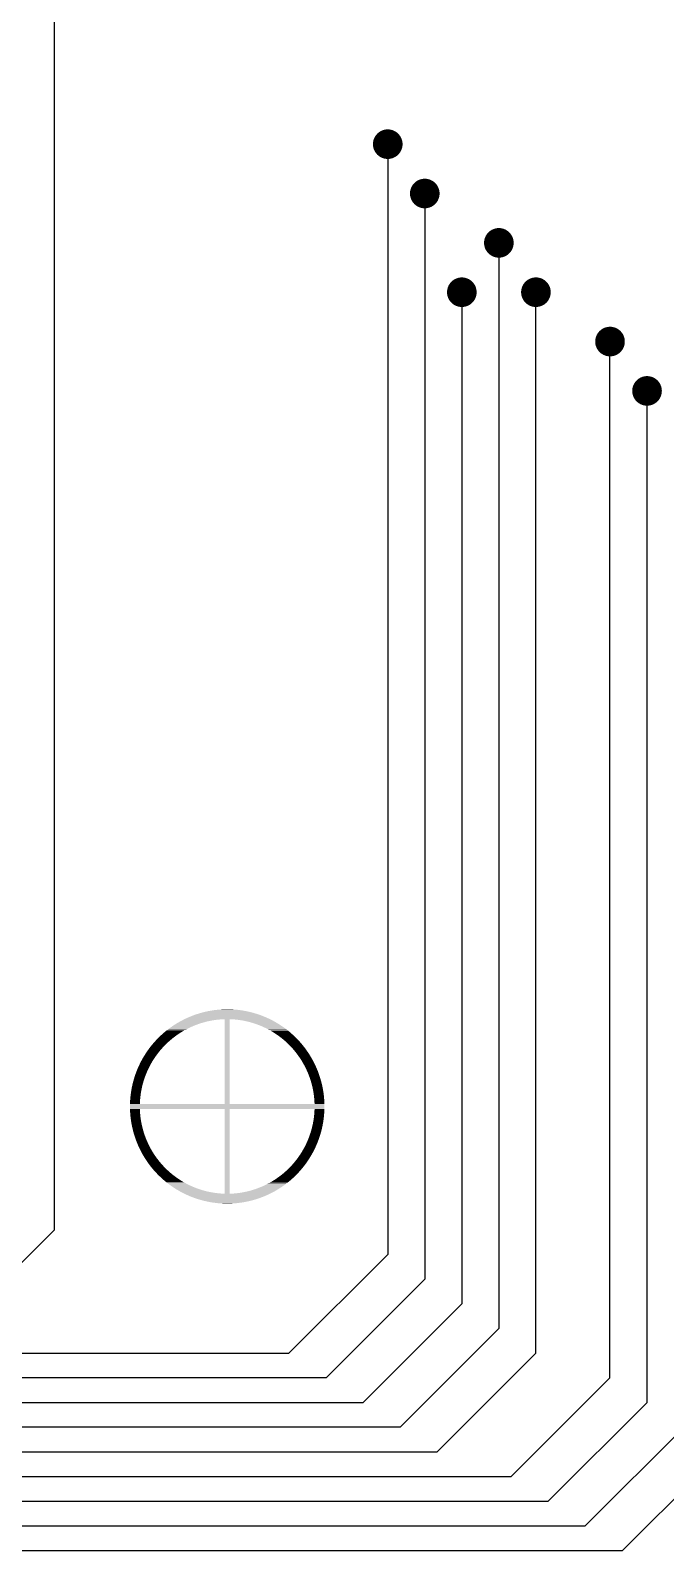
# Model space of a CAD drawing. Extents: x 295 to 953, y 10 to 290.
# Drawn here: x 629.65 to 645.98, y 103.99 to 143.11 of the extents above; entities that cross this region are included whole.
import ezdxf

# ---------------------------------------------------------------- set-up
doc = ezdxf.new("R2010")
doc.units = 0
doc.header["$LTSCALE"] = 5
doc.header["$MEASUREMENT"] = 0
doc.layers.get('0').update_dxf_attribs({"linetype": 'CONTINUOUS', "lineweight": 25})
doc.layers.add('DV-ABPB-A4_IN3', color=5, linetype='CONTINUOUS')

msp = doc.modelspace()

# ---------------------------------------------------------------- linework, layer by layer
at = {"color": 7, "const_width": 0.381}
for points in [[(638.647, 140.183, 1), (639.028, 140.183, 1)], [(639.599, 138.913, 1), (639.98, 138.913, 1)], [(641.504, 137.643, 1), (641.885, 137.643, 1)], [(640.552, 136.373, 1), (640.933, 136.373, 1)], [(642.457, 136.373, 1), (642.838, 136.373, 1)], [(644.362, 135.103, 1), (644.743, 135.103, 1)], [(645.314, 133.833, 1), (645.695, 133.833, 1)]]:
    msp.add_lwpolyline(points, format="xyb", close=True, dxfattribs=at)
at = {"color": 7}
for points in [[(633.811, 117.752), (633.864, 117.772), (635.608, 117.752), (635.555, 117.772)], [(633.864, 117.772), (633.878, 117.777), (635.555, 117.772), (635.541, 117.777)], [(633.878, 117.777), (633.932, 117.795), (635.541, 117.777), (635.488, 117.795)], [(633.932, 117.795), (633.945, 117.799), (635.488, 117.795), (635.473, 117.799)], [(633.945, 117.799), (634, 117.816), (635.473, 117.799), (635.42, 117.816)], [(634, 117.816), (634.014, 117.82), (635.42, 117.816), (635.405, 117.82)], [(634.014, 117.82), (634.069, 117.835), (635.405, 117.82), (635.351, 117.835)], [(634.069, 117.835), (634.082, 117.839), (635.351, 117.835), (635.336, 117.839)], [(634.082, 117.839), (634.138, 117.853), (635.336, 117.839), (635.282, 117.853)], [(634.138, 117.853), (634.152, 117.856), (635.282, 117.853), (635.267, 117.856)], [(634.152, 117.856), (634.208, 117.868), (635.267, 117.856), (635.213, 117.868)], [(634.208, 117.868), (634.221, 117.871), (635.213, 117.868), (635.197, 117.871)], [(634.221, 117.871), (634.278, 117.881), (635.197, 117.871), (635.143, 117.881)], [(634.278, 117.881), (634.291, 117.884), (635.143, 117.881), (635.127, 117.884)], [(634.291, 117.884), (634.348, 117.893), (635.127, 117.884), (635.072, 117.893)], [(634.348, 117.893), (634.362, 117.895), (635.072, 117.893), (635.056, 117.895)], [(634.362, 117.895), (634.419, 117.902), (635.056, 117.895), (635.002, 117.902)], [(634.419, 117.902), (634.433, 117.904), (635.002, 117.902), (634.985, 117.904)], [(634.433, 117.904), (634.49, 117.909), (634.985, 117.904), (634.931, 117.909)], [(634.49, 117.909), (634.503, 117.91), (634.931, 117.909), (634.914, 117.91)], [(634.503, 117.91), (634.562, 117.914), (634.914, 117.91), (634.86, 117.914)], [(634.562, 117.914), (634.575, 117.915), (634.86, 117.914), (634.841, 117.915)], [(634.575, 117.915), (634.635, 117.918), (634.841, 117.915), (634.788, 117.918)], [(634.635, 117.918), (634.646, 117.918), (634.788, 117.918), (634.764, 117.918)], [(634.646, 117.918), (634.717, 117.919), (634.764, 117.918), (634.717, 117.919)], [(633.135, 117.361), (633.159, 117.38), (633.582, 117.361), (633.614, 117.38)], [(633.159, 117.38), (633.191, 117.405), (633.614, 117.38), (633.661, 117.405)], [(633.191, 117.405), (633.2, 117.412), (633.661, 117.405), (633.673, 117.412)], [(633.2, 117.412), (633.241, 117.442), (633.673, 117.412), (633.734, 117.442)], [(633.241, 117.442), (633.248, 117.447), (633.734, 117.442), (633.746, 117.447)], [(633.248, 117.447), (633.281, 117.47), (633.746, 117.447), (633.795, 117.47)], [(633.281, 117.47), (633.307, 117.488), (633.795, 117.47), (633.837, 117.488)], [(633.307, 117.488), (633.32, 117.497), (633.837, 117.488), (633.857, 117.497)], [(633.32, 117.497), (633.357, 117.522), (633.857, 117.497), (633.92, 117.522)], [(633.357, 117.522), (633.366, 117.527), (633.92, 117.522), (633.936, 117.527)], [(633.366, 117.527), (633.394, 117.544), (633.936, 117.527), (633.984, 117.544)], [(633.394, 117.544), (633.427, 117.565), (633.984, 117.544), (634.047, 117.565)], [(633.427, 117.565), (633.428, 117.565), (634.047, 117.565), (634.048, 117.565)], [(633.428, 117.565), (633.46, 117.584), (634.048, 117.565), (634.113, 117.584)], [(633.46, 117.584), (633.489, 117.601), (634.113, 117.584), (634.176, 117.601)], [(633.489, 117.601), (633.49, 117.601), (634.176, 117.601), (634.178, 117.601)], [(633.49, 117.601), (633.518, 117.616), (634.178, 117.601), (634.244, 117.616)], [(633.518, 117.616), (633.542, 117.629), (634.244, 117.616), (634.31, 117.629)], [(633.542, 117.629), (633.551, 117.634), (634.31, 117.629), (634.342, 117.634)], [(633.551, 117.634), (633.563, 117.64), (634.342, 117.634), (634.377, 117.64)], [(633.563, 117.64), (633.581, 117.649), (634.377, 117.64), (634.444, 117.649)], [(633.581, 117.649), (633.594, 117.656), (634.444, 117.649), (634.511, 117.656)], [(633.594, 117.656), (633.604, 117.661), (634.511, 117.656), (634.579, 117.661)], [(633.604, 117.661), (633.61, 117.664), (634.579, 117.661), (634.646, 117.664)], [(633.61, 117.664), (633.615, 117.667), (635.809, 117.664), (635.804, 117.667)], [(633.615, 117.667), (633.666, 117.691), (635.804, 117.667), (635.753, 117.691)], [(633.666, 117.691), (633.679, 117.697), (635.753, 117.691), (635.74, 117.697)], [(633.679, 117.697), (633.732, 117.72), (635.74, 117.697), (635.688, 117.72)], [(633.732, 117.72), (633.745, 117.725), (635.688, 117.72), (635.674, 117.725)], [(633.745, 117.725), (633.798, 117.746), (635.674, 117.725), (635.622, 117.746)], [(633.798, 117.746), (633.811, 117.752), (635.622, 117.746), (635.608, 117.752)], [(634.646, 115.482), (634.646, 117.664), (634.773, 115.482), (634.773, 117.664)], [(634.797, 117.663), (634.773, 117.664), (635.811, 117.663), (635.809, 117.664)], [(634.856, 117.66), (634.797, 117.663), (635.818, 117.66), (635.811, 117.663)], [(634.864, 117.66), (634.856, 117.66), (635.819, 117.66), (635.818, 117.66)], [(634.932, 117.654), (634.864, 117.66), (635.83, 117.654), (635.819, 117.66)], [(634.999, 117.646), (634.932, 117.654), (635.845, 117.646), (635.83, 117.654)], [(635.066, 117.637), (634.999, 117.646), (635.864, 117.637), (635.845, 117.646)], [(635.117, 117.628), (635.066, 117.637), (635.881, 117.628), (635.864, 117.637)], [(635.132, 117.625), (635.117, 117.628), (635.886, 117.625), (635.881, 117.628)], [(635.198, 117.611), (635.132, 117.625), (635.911, 117.611), (635.886, 117.625)], [(635.264, 117.595), (635.198, 117.611), (635.94, 117.595), (635.911, 117.611)], [(635.272, 117.593), (635.264, 117.595), (635.944, 117.593), (635.94, 117.595)], [(635.329, 117.578), (635.272, 117.593), (635.97, 117.578), (635.944, 117.593)], [(635.394, 117.558), (635.329, 117.578), (636.003, 117.558), (635.97, 117.578)], [(635.397, 117.557), (635.394, 117.558), (636.005, 117.557), (636.003, 117.558)], [(635.458, 117.537), (635.397, 117.557), (636.038, 117.537), (636.005, 117.557)], [(635.505, 117.519), (635.458, 117.537), (636.066, 117.519), (636.038, 117.537)], [(635.521, 117.513), (635.505, 117.519), (636.075, 117.513), (636.066, 117.519)], [(635.584, 117.488), (635.521, 117.513), (636.113, 117.488), (636.075, 117.513)], [(635.602, 117.48), (635.584, 117.488), (636.125, 117.48), (636.113, 117.488)], [(635.646, 117.461), (635.602, 117.48), (636.152, 117.461), (636.125, 117.48)], [(635.692, 117.439), (635.646, 117.461), (636.183, 117.439), (636.152, 117.461)], [(635.707, 117.432), (635.692, 117.439), (636.193, 117.432), (636.183, 117.439)], [(635.767, 117.401), (635.707, 117.432), (636.234, 117.401), (636.193, 117.432)], [(635.775, 117.396), (635.767, 117.401), (636.24, 117.396), (636.234, 117.401)], [(635.826, 117.368), (635.775, 117.396), (636.275, 117.368), (636.24, 117.396)], [(635.854, 117.352), (635.826, 117.368), (636.296, 117.352), (636.275, 117.368)], [(632.747, 116.967), (632.781, 117.01), (633.082, 116.967), (633.124, 117.01)], [(632.781, 117.01), (632.786, 117.015), (633.124, 117.01), (633.129, 117.015)], [(632.786, 117.015), (632.825, 117.062), (633.129, 117.015), (633.178, 117.062)], [(632.825, 117.062), (632.827, 117.064), (633.178, 117.062), (633.181, 117.064)], [(632.827, 117.064), (632.866, 117.107), (633.181, 117.064), (633.228, 117.107)], [(632.866, 117.107), (632.875, 117.117), (633.228, 117.107), (633.24, 117.117)], [(632.875, 117.117), (632.907, 117.151), (633.24, 117.117), (633.28, 117.151)], [(632.907, 117.151), (632.924, 117.169), (633.28, 117.151), (633.302, 117.169)], [(632.924, 117.169), (632.949, 117.193), (633.302, 117.169), (633.333, 117.193)], [(632.949, 117.193), (632.975, 117.219), (633.333, 117.193), (633.367, 117.219)], [(632.975, 117.219), (632.991, 117.234), (633.367, 117.219), (633.387, 117.234)], [(632.991, 117.234), (633.027, 117.268), (633.387, 117.234), (633.435, 117.268)], [(633.027, 117.268), (633.032, 117.273), (633.435, 117.268), (633.442, 117.273)], [(633.032, 117.273), (633.075, 117.31), (633.442, 117.273), (633.498, 117.31)], [(633.075, 117.31), (633.08, 117.315), (633.498, 117.31), (633.506, 117.315)], [(633.08, 117.315), (633.117, 117.346), (633.506, 117.315), (633.556, 117.346)], [(633.117, 117.346), (633.135, 117.361), (633.556, 117.346), (633.582, 117.361)], [(635.884, 117.334), (635.854, 117.352), (636.317, 117.334), (636.296, 117.352)], [(635.928, 117.306), (635.884, 117.334), (636.35, 117.306), (636.317, 117.334)], [(635.941, 117.297), (635.928, 117.306), (636.359, 117.297), (636.35, 117.306)], [(635.997, 117.259), (635.941, 117.297), (636.402, 117.259), (636.359, 117.297)], [(635.999, 117.258), (635.997, 117.259), (636.403, 117.258), (636.402, 117.259)], [(636.052, 117.22), (635.999, 117.258), (636.444, 117.22), (636.403, 117.258)], [(636.066, 117.209), (636.052, 117.22), (636.455, 117.209), (636.444, 117.22)], [(636.105, 117.179), (636.066, 117.209), (636.485, 117.179), (636.455, 117.209)], [(636.13, 117.158), (636.105, 117.179), (636.505, 117.158), (636.485, 117.179)], [(636.158, 117.136), (636.13, 117.158), (636.527, 117.136), (636.505, 117.158)], [(636.192, 117.107), (636.158, 117.136), (636.554, 117.107), (636.527, 117.136)], [(636.209, 117.092), (636.192, 117.107), (636.568, 117.092), (636.554, 117.107)], [(636.25, 117.053), (636.209, 117.092), (636.602, 117.053), (636.568, 117.092)], [(636.258, 117.046), (636.25, 117.053), (636.608, 117.046), (636.602, 117.053)], [(636.306, 116.999), (636.258, 117.046), (636.648, 116.999), (636.608, 117.046)], [(636.353, 116.95), (636.307, 116.999), (636.686, 116.95), (636.648, 116.999)], [(632.472, 116.535), (632.502, 116.593), (632.76, 116.535), (632.794, 116.593)], [(632.502, 116.593), (632.504, 116.596), (632.794, 116.593), (632.797, 116.596)], [(632.504, 116.596), (632.533, 116.65), (632.797, 116.596), (632.831, 116.65)], [(632.533, 116.65), (632.538, 116.659), (632.831, 116.65), (632.837, 116.659)], [(632.538, 116.659), (632.566, 116.706), (632.837, 116.659), (632.869, 116.706)], [(632.566, 116.706), (632.575, 116.72), (632.869, 116.706), (632.879, 116.72)], [(632.575, 116.72), (632.6, 116.76), (632.879, 116.72), (632.908, 116.76)], [(632.6, 116.76), (632.613, 116.78), (632.908, 116.76), (632.923, 116.78)], [(632.613, 116.78), (632.635, 116.814), (632.923, 116.78), (632.949, 116.814)], [(632.635, 116.814), (632.652, 116.84), (632.949, 116.814), (632.97, 116.84)], [(632.652, 116.84), (632.671, 116.866), (632.97, 116.84), (632.992, 116.866)], [(632.671, 116.866), (632.694, 116.898), (632.992, 116.866), (633.019, 116.898)], [(632.694, 116.898), (632.708, 116.917), (633.019, 116.898), (633.036, 116.917)], [(632.708, 116.917), (632.737, 116.955), (633.036, 116.917), (633.071, 116.955)], [(632.737, 116.955), (632.747, 116.967), (633.071, 116.955), (633.082, 116.967)], [(636.36, 116.943), (636.353, 116.95), (636.692, 116.943), (636.686, 116.95)], [(636.399, 116.9), (636.36, 116.943), (636.724, 116.9), (636.692, 116.943)], [(636.411, 116.886), (636.399, 116.9), (636.734, 116.886), (636.724, 116.9)], [(636.443, 116.848), (636.411, 116.886), (636.761, 116.848), (636.734, 116.886)], [(636.459, 116.827), (636.443, 116.848), (636.775, 116.827), (636.761, 116.848)], [(636.485, 116.795), (636.459, 116.827), (636.797, 116.795), (636.775, 116.827)], [(636.505, 116.768), (636.485, 116.795), (636.815, 116.768), (636.797, 116.795)], [(636.525, 116.741), (636.505, 116.768), (636.831, 116.741), (636.815, 116.768)], [(636.549, 116.707), (636.525, 116.741), (636.852, 116.707), (636.831, 116.741)], [(636.564, 116.686), (636.549, 116.707), (636.865, 116.686), (636.852, 116.707)], [(636.591, 116.646), (636.564, 116.686), (636.888, 116.646), (636.865, 116.686)], [(636.602, 116.63), (636.591, 116.646), (636.897, 116.63), (636.888, 116.646)], [(636.631, 116.583), (636.602, 116.63), (636.922, 116.583), (636.897, 116.63)], [(632.324, 116.167), (632.336, 116.204), (632.591, 116.167), (632.605, 116.204)], [(632.336, 116.204), (632.345, 116.23), (632.605, 116.204), (632.615, 116.23)], [(632.345, 116.23), (632.359, 116.271), (632.615, 116.23), (632.631, 116.271)], [(632.359, 116.271), (632.367, 116.293), (632.631, 116.271), (632.64, 116.293)], [(632.367, 116.293), (632.384, 116.338), (632.64, 116.293), (632.66, 116.338)], [(632.384, 116.338), (632.391, 116.354), (632.66, 116.338), (632.667, 116.354)], [(632.391, 116.354), (632.411, 116.404), (632.667, 116.354), (632.691, 116.404)], [(632.411, 116.404), (632.417, 116.415), (632.691, 116.404), (632.696, 116.415)], [(632.417, 116.415), (632.44, 116.469), (632.696, 116.415), (632.724, 116.469)], [(632.44, 116.469), (632.444, 116.475), (632.724, 116.469), (632.727, 116.475)], [(632.444, 116.475), (632.471, 116.533), (632.727, 116.475), (632.759, 116.533)], [(632.471, 116.533), (632.472, 116.535), (632.759, 116.533), (632.76, 116.535)], [(636.637, 116.572), (636.631, 116.583), (636.928, 116.572), (636.922, 116.583)], [(636.668, 116.52), (636.637, 116.572), (636.955, 116.52), (636.928, 116.572)], [(636.671, 116.514), (636.668, 116.52), (636.957, 116.514), (636.955, 116.52)], [(636.703, 116.455), (636.671, 116.514), (636.985, 116.455), (636.957, 116.514)], [(636.733, 116.394), (636.703, 116.455), (637.012, 116.394), (636.986, 116.455)], [(636.703, 116.455), (636.703, 116.455), (636.986, 116.455), (636.985, 116.455)], [(636.735, 116.39), (636.733, 116.394), (637.014, 116.39), (637.012, 116.394)], [(636.762, 116.333), (636.735, 116.39), (637.037, 116.333), (637.014, 116.39)], [(636.766, 116.324), (636.762, 116.333), (637.041, 116.324), (637.037, 116.333)], [(636.788, 116.271), (636.766, 116.324), (637.06, 116.271), (637.041, 116.324)], [(636.794, 116.257), (636.788, 116.271), (637.065, 116.257), (637.06, 116.271)], [(636.813, 116.208), (636.794, 116.257), (637.082, 116.208), (637.065, 116.257)], [(636.82, 116.19), (636.813, 116.208), (637.088, 116.19), (637.082, 116.208)], [(632.237, 115.788), (632.245, 115.841), (632.494, 115.788), (632.503, 115.841)], [(632.245, 115.841), (632.248, 115.858), (632.503, 115.841), (632.507, 115.858)], [(632.248, 115.858), (632.257, 115.907), (632.507, 115.858), (632.517, 115.907)], [(632.257, 115.907), (632.262, 115.928), (632.517, 115.907), (632.522, 115.928)], [(632.262, 115.928), (632.272, 115.973), (632.522, 115.928), (632.533, 115.973)], [(632.272, 115.973), (632.277, 115.998), (632.533, 115.973), (632.539, 115.998)], [(632.277, 115.998), (632.287, 116.038), (632.539, 115.998), (632.55, 116.038)], [(632.287, 116.038), (632.295, 116.067), (632.55, 116.038), (632.559, 116.067)], [(632.295, 116.067), (632.305, 116.103), (632.559, 116.067), (632.57, 116.103)], [(632.305, 116.103), (632.314, 116.136), (632.57, 116.103), (632.581, 116.136)], [(632.314, 116.136), (632.324, 116.167), (632.581, 116.136), (632.591, 116.167)], [(636.836, 116.144), (636.82, 116.19), (637.102, 116.144), (637.088, 116.19)], [(636.843, 116.122), (636.836, 116.144), (637.109, 116.122), (637.102, 116.144)], [(636.857, 116.08), (636.843, 116.122), (637.121, 116.08), (637.109, 116.122)], [(636.865, 116.053), (636.857, 116.08), (637.128, 116.053), (637.121, 116.08)], [(636.876, 116.015), (636.865, 116.053), (637.138, 116.015), (637.128, 116.053)], [(636.884, 115.984), (636.876, 116.015), (637.146, 115.984), (637.138, 116.015)], [(636.893, 115.95), (636.884, 115.984), (637.153, 115.95), (637.146, 115.984)], [(636.901, 115.914), (636.893, 115.95), (637.161, 115.914), (637.153, 115.95)], [(636.908, 115.884), (636.901, 115.914), (637.166, 115.884), (637.161, 115.914)], [(636.915, 115.844), (636.908, 115.884), (637.174, 115.844), (637.166, 115.884)], [(636.921, 115.818), (636.915, 115.844), (637.178, 115.818), (637.174, 115.844)], [(636.928, 115.774), (636.921, 115.818), (637.185, 115.774), (637.178, 115.818)], [(632.209, 115.433), (632.21, 115.482), (637.21, 115.433), (637.209, 115.482)], [(632.209, 115.418), (632.209, 115.433), (637.21, 115.418), (637.21, 115.433)], [(632.209, 115.404), (632.209, 115.418), (637.21, 115.404), (637.21, 115.418)], [(632.21, 115.482), (632.211, 115.504), (632.464, 115.482), (632.465, 115.504)], [(632.211, 115.505), (632.214, 115.573), (632.465, 115.505), (632.468, 115.573)], [(632.211, 115.504), (632.211, 115.505), (632.465, 115.504), (632.465, 115.505)], [(632.214, 115.576), (632.219, 115.64), (632.469, 115.576), (632.474, 115.64)], [(632.214, 115.573), (632.214, 115.576), (632.468, 115.573), (632.469, 115.576)], [(632.219, 115.64), (632.22, 115.647), (632.474, 115.64), (632.475, 115.647)], [(632.22, 115.647), (632.226, 115.707), (632.475, 115.647), (632.482, 115.707)], [(632.226, 115.707), (632.227, 115.717), (632.482, 115.707), (632.483, 115.717)], [(632.227, 115.717), (632.235, 115.774), (632.483, 115.717), (632.491, 115.774)], [(632.235, 115.774), (632.237, 115.788), (632.491, 115.774), (632.494, 115.788)], [(636.932, 115.751), (636.928, 115.774), (637.188, 115.751), (637.185, 115.774)], [(636.938, 115.703), (636.932, 115.751), (637.194, 115.703), (637.188, 115.751)], [(636.941, 115.684), (636.938, 115.703), (637.196, 115.684), (637.194, 115.703)], [(636.946, 115.632), (636.941, 115.684), (637.201, 115.632), (637.196, 115.684)], [(636.948, 115.617), (636.946, 115.632), (637.202, 115.617), (637.201, 115.632)], [(636.952, 115.561), (636.948, 115.617), (637.206, 115.561), (637.202, 115.617)], [(636.953, 115.549), (636.952, 115.561), (637.207, 115.549), (637.206, 115.561)], [(636.955, 115.49), (636.953, 115.549), (637.209, 115.49), (637.207, 115.549)], [(636.955, 115.482), (636.955, 115.49), (637.209, 115.482), (637.209, 115.49)], [(632.21, 115.355), (632.209, 115.404), (637.209, 115.355), (637.21, 115.404)], [(632.21, 115.347), (632.21, 115.355), (632.464, 115.347), (632.464, 115.355)], [(632.213, 115.287), (632.21, 115.347), (632.467, 115.287), (632.464, 115.347)], [(632.213, 115.276), (632.213, 115.287), (632.468, 115.276), (632.467, 115.287)], [(632.217, 115.22), (632.213, 115.276), (632.472, 115.22), (632.468, 115.276)], [(632.218, 115.205), (632.217, 115.22), (632.473, 115.205), (632.472, 115.22)], [(632.223, 115.153), (632.218, 115.205), (632.479, 115.153), (632.473, 115.205)], [(632.225, 115.134), (632.223, 115.153), (632.481, 115.134), (632.479, 115.153)], [(632.232, 115.086), (632.225, 115.134), (632.488, 115.086), (632.481, 115.134)], [(632.234, 115.063), (632.232, 115.086), (632.492, 115.063), (632.488, 115.086)], [(632.241, 115.019), (632.234, 115.063), (632.499, 115.019), (632.492, 115.063)], [(634.646, 113.173), (634.646, 115.355), (634.773, 113.173), (634.773, 115.355)], [(636.916, 114.996), (636.926, 115.048), (637.174, 114.996), (637.183, 115.048)], [(636.926, 115.048), (636.928, 115.062), (637.183, 115.048), (637.185, 115.062)], [(636.928, 115.062), (636.936, 115.119), (637.185, 115.062), (637.192, 115.119)], [(636.936, 115.119), (636.938, 115.129), (637.192, 115.119), (637.193, 115.129)], [(636.938, 115.129), (636.945, 115.19), (637.193, 115.129), (637.2, 115.19)], [(636.945, 115.196), (636.951, 115.261), (637.2, 115.196), (637.205, 115.261)], [(636.945, 115.19), (636.945, 115.196), (637.2, 115.19), (637.2, 115.196)], [(636.951, 115.264), (636.955, 115.331), (637.206, 115.264), (637.209, 115.331)], [(636.951, 115.261), (636.951, 115.264), (637.205, 115.261), (637.206, 115.264)], [(636.955, 115.332), (636.955, 115.355), (637.209, 115.332), (637.209, 115.355)], [(636.955, 115.331), (636.955, 115.332), (637.209, 115.331), (637.209, 115.332)], [(632.246, 114.993), (632.241, 115.019), (632.504, 114.993), (632.499, 115.019)], [(632.253, 114.953), (632.246, 114.993), (632.512, 114.953), (632.504, 114.993)], [(632.259, 114.923), (632.253, 114.953), (632.519, 114.923), (632.512, 114.953)], [(632.266, 114.887), (632.259, 114.923), (632.527, 114.887), (632.519, 114.923)], [(632.274, 114.853), (632.266, 114.887), (632.536, 114.853), (632.527, 114.887)], [(632.282, 114.822), (632.274, 114.853), (632.544, 114.822), (632.536, 114.853)], [(632.291, 114.784), (632.282, 114.822), (632.555, 114.784), (632.544, 114.822)], [(632.298, 114.757), (632.291, 114.784), (632.563, 114.757), (632.555, 114.784)], [(632.31, 114.715), (632.298, 114.757), (632.576, 114.715), (632.563, 114.757)], [(632.317, 114.692), (632.31, 114.715), (632.584, 114.692), (632.576, 114.715)], [(632.331, 114.647), (632.317, 114.692), (632.6, 114.647), (632.584, 114.692)], [(632.337, 114.629), (632.331, 114.647), (632.606, 114.629), (632.6, 114.647)], [(632.354, 114.579), (632.337, 114.629), (632.626, 114.579), (632.606, 114.629)], [(636.805, 114.607), (636.814, 114.633), (637.075, 114.607), (637.084, 114.633)], [(636.814, 114.633), (636.828, 114.67), (637.084, 114.633), (637.095, 114.67)], [(636.828, 114.67), (636.838, 114.701), (637.095, 114.67), (637.105, 114.701)], [(636.838, 114.701), (636.85, 114.734), (637.105, 114.701), (637.115, 114.734)], [(636.85, 114.734), (636.86, 114.77), (637.115, 114.734), (637.125, 114.77)], [(636.86, 114.77), (636.869, 114.799), (637.125, 114.77), (637.132, 114.799)], [(636.869, 114.799), (636.88, 114.839), (637.132, 114.799), (637.142, 114.839)], [(636.88, 114.839), (636.887, 114.864), (637.142, 114.839), (637.148, 114.864)], [(636.887, 114.864), (636.897, 114.908), (637.148, 114.864), (637.158, 114.908)], [(636.897, 114.908), (636.903, 114.93), (637.158, 114.908), (637.162, 114.93)], [(636.903, 114.93), (636.913, 114.978), (637.162, 114.93), (637.171, 114.978)], [(636.913, 114.978), (636.916, 114.996), (637.171, 114.978), (637.174, 114.996)], [(632.359, 114.566), (632.354, 114.579), (632.631, 114.566), (632.626, 114.579)], [(632.379, 114.513), (632.359, 114.566), (632.654, 114.513), (632.631, 114.566)], [(632.382, 114.504), (632.379, 114.513), (632.658, 114.504), (632.654, 114.513)], [(632.406, 114.447), (632.382, 114.504), (632.684, 114.447), (632.658, 114.504)], [(632.407, 114.442), (632.406, 114.447), (632.686, 114.442), (632.684, 114.447)], [(632.434, 114.382), (632.407, 114.442), (632.716, 114.382), (632.686, 114.442)], [(632.434, 114.381), (632.434, 114.382), (632.717, 114.381), (632.716, 114.382)], [(632.462, 114.323), (632.434, 114.381), (632.748, 114.323), (632.717, 114.381)], [(632.465, 114.317), (632.462, 114.323), (632.752, 114.317), (632.748, 114.323)], [(632.492, 114.264), (632.465, 114.317), (632.782, 114.264), (632.752, 114.317)], [(632.497, 114.253), (632.492, 114.264), (632.789, 114.253), (632.782, 114.264)], [(632.522, 114.207), (632.497, 114.253), (632.818, 114.207), (632.789, 114.253)], [(636.589, 114.187), (636.623, 114.24), (636.886, 114.187), (636.915, 114.24)], [(636.623, 114.24), (636.625, 114.244), (636.915, 114.24), (636.917, 114.244)], [(636.625, 114.244), (636.659, 114.302), (636.917, 114.244), (636.947, 114.302)], [(636.659, 114.302), (636.66, 114.304), (636.947, 114.302), (636.948, 114.304)], [(636.66, 114.304), (636.692, 114.361), (636.948, 114.304), (636.976, 114.361)], [(636.692, 114.361), (636.696, 114.368), (636.976, 114.361), (636.979, 114.368)], [(636.696, 114.368), (636.723, 114.421), (636.979, 114.368), (637.003, 114.421)], [(636.723, 114.421), (636.729, 114.433), (637.003, 114.421), (637.008, 114.433)], [(636.729, 114.433), (636.752, 114.482), (637.008, 114.433), (637.028, 114.482)], [(636.752, 114.482), (636.759, 114.499), (637.028, 114.482), (637.035, 114.499)], [(636.759, 114.499), (636.779, 114.544), (637.035, 114.499), (637.052, 114.544)], [(636.779, 114.544), (636.788, 114.566), (637.052, 114.544), (637.06, 114.566)], [(636.788, 114.566), (636.805, 114.607), (637.06, 114.566), (637.075, 114.607)], [(632.531, 114.191), (632.522, 114.207), (632.828, 114.191), (632.818, 114.207)], [(632.555, 114.15), (632.531, 114.191), (632.855, 114.15), (632.828, 114.191)], [(632.567, 114.129), (632.555, 114.15), (632.87, 114.129), (632.855, 114.15)], [(632.588, 114.095), (632.567, 114.129), (632.894, 114.095), (632.87, 114.129)], [(632.605, 114.069), (632.588, 114.095), (632.914, 114.069), (632.894, 114.095)], [(632.623, 114.041), (632.605, 114.069), (632.935, 114.041), (632.914, 114.069)], [(632.644, 114.009), (632.623, 114.041), (632.96, 114.009), (632.935, 114.041)], [(632.659, 113.988), (632.644, 114.009), (632.977, 113.988), (632.96, 114.009)], [(632.685, 113.951), (632.659, 113.988), (633.009, 113.951), (632.977, 113.988)], [(632.695, 113.937), (632.685, 113.951), (633.021, 113.937), (633.009, 113.951)], [(632.728, 113.894), (632.695, 113.937), (633.06, 113.894), (633.021, 113.937)], [(632.733, 113.887), (632.728, 113.894), (633.066, 113.887), (633.06, 113.894)], [(632.772, 113.838), (632.733, 113.887), (633.113, 113.838), (633.066, 113.887)], [(636.295, 113.826), (636.337, 113.87), (636.638, 113.826), (636.673, 113.87)], [(636.337, 113.87), (636.349, 113.882), (636.673, 113.87), (636.683, 113.882)], [(636.349, 113.882), (636.383, 113.919), (636.683, 113.882), (636.711, 113.919)], [(636.383, 113.919), (636.4, 113.939), (636.711, 113.919), (636.726, 113.939)], [(636.4, 113.939), (636.427, 113.97), (636.726, 113.939), (636.748, 113.97)], [(636.427, 113.97), (636.449, 113.997), (636.748, 113.97), (636.767, 113.997)], [(636.449, 113.997), (636.47, 114.023), (636.767, 113.997), (636.784, 114.023)], [(636.47, 114.023), (636.496, 114.056), (636.784, 114.023), (636.807, 114.056)], [(636.496, 114.056), (636.511, 114.076), (636.807, 114.056), (636.819, 114.076)], [(636.511, 114.076), (636.541, 114.117), (636.819, 114.076), (636.845, 114.117)], [(636.541, 114.117), (636.551, 114.131), (636.845, 114.117), (636.853, 114.131)], [(636.551, 114.131), (636.583, 114.178), (636.853, 114.131), (636.881, 114.178)], [(636.583, 114.178), (636.589, 114.187), (636.881, 114.178), (636.886, 114.187)], [(632.811, 113.791), (632.772, 113.838), (633.161, 113.791), (633.113, 113.838)], [(632.818, 113.783), (632.811, 113.791), (633.169, 113.783), (633.161, 113.791)], [(632.852, 113.745), (632.818, 113.783), (633.211, 113.745), (633.169, 113.783)], [(632.865, 113.73), (632.852, 113.745), (633.228, 113.73), (633.211, 113.745)], [(632.893, 113.701), (632.865, 113.73), (633.262, 113.701), (633.228, 113.73)], [(632.914, 113.678), (632.893, 113.701), (633.289, 113.678), (633.262, 113.701)], [(632.934, 113.658), (632.914, 113.678), (633.314, 113.658), (633.289, 113.678)], [(632.964, 113.628), (632.934, 113.658), (633.353, 113.628), (633.314, 113.658)], [(632.976, 113.617), (632.964, 113.628), (633.367, 113.617), (633.353, 113.628)], [(633.016, 113.579), (632.976, 113.617), (633.42, 113.579), (633.367, 113.617)], [(633.018, 113.577), (633.016, 113.579), (633.422, 113.577), (633.42, 113.579)], [(633.06, 113.539), (633.018, 113.577), (633.478, 113.539), (633.422, 113.577)], [(633.069, 113.531), (633.06, 113.539), (633.491, 113.531), (633.478, 113.539)], [(633.102, 113.503), (633.069, 113.531), (633.535, 113.503), (633.491, 113.531)], [(633.124, 113.485), (633.102, 113.503), (633.566, 113.485), (633.535, 113.503)], [(633.144, 113.469), (633.124, 113.485), (633.593, 113.469), (633.566, 113.485)], [(633.179, 113.441), (633.144, 113.469), (633.644, 113.441), (633.593, 113.469)], [(635.758, 113.432), (635.805, 113.457), (636.228, 113.432), (636.261, 113.457)], [(635.805, 113.457), (635.838, 113.476), (636.261, 113.457), (636.284, 113.476)], [(635.838, 113.476), (635.864, 113.491), (636.284, 113.476), (636.302, 113.491)], [(635.864, 113.491), (635.913, 113.521), (636.302, 113.491), (636.339, 113.521)], [(635.913, 113.521), (635.921, 113.526), (636.339, 113.521), (636.345, 113.526)], [(635.921, 113.526), (635.978, 113.564), (636.345, 113.526), (636.387, 113.564)], [(635.978, 113.564), (635.985, 113.569), (636.387, 113.564), (636.393, 113.569)], [(635.985, 113.569), (636.033, 113.603), (636.393, 113.569), (636.429, 113.603)], [(636.033, 113.603), (636.052, 113.617), (636.429, 113.603), (636.445, 113.617)], [(636.052, 113.617), (636.087, 113.643), (636.445, 113.617), (636.471, 113.643)], [(636.087, 113.643), (636.117, 113.668), (636.471, 113.643), (636.495, 113.668)], [(636.117, 113.668), (636.14, 113.685), (636.495, 113.668), (636.512, 113.685)], [(636.14, 113.685), (636.179, 113.719), (636.512, 113.685), (636.544, 113.719)], [(636.179, 113.719), (636.191, 113.729), (636.544, 113.719), (636.553, 113.729)], [(636.191, 113.729), (636.239, 113.772), (636.553, 113.729), (636.592, 113.772)], [(636.239, 113.772), (636.241, 113.775), (636.592, 113.772), (636.594, 113.775)], [(636.241, 113.775), (636.29, 113.821), (636.594, 113.775), (636.634, 113.821)], [(636.29, 113.821), (636.295, 113.826), (636.634, 113.821), (636.638, 113.826)], [(633.186, 113.436), (633.179, 113.441), (633.653, 113.436), (633.644, 113.441)], [(633.227, 113.405), (633.186, 113.436), (633.713, 113.405), (633.653, 113.436)], [(633.236, 113.398), (633.227, 113.405), (633.728, 113.398), (633.713, 113.405)], [(633.267, 113.376), (633.236, 113.398), (633.774, 113.376), (633.728, 113.398)], [(633.294, 113.357), (633.267, 113.376), (633.817, 113.357), (633.774, 113.376)], [(633.306, 113.349), (633.294, 113.357), (633.835, 113.349), (633.817, 113.357)], [(633.344, 113.323), (633.306, 113.349), (633.898, 113.323), (633.835, 113.349)], [(633.354, 113.317), (633.344, 113.323), (633.915, 113.317), (633.898, 113.323)], [(633.381, 113.3), (633.354, 113.317), (633.961, 113.3), (633.915, 113.317)], [(633.414, 113.279), (633.381, 113.3), (634.023, 113.279), (633.961, 113.3)], [(633.416, 113.278), (633.414, 113.279), (634.025, 113.278), (634.023, 113.279)], [(633.449, 113.259), (633.416, 113.278), (634.09, 113.259), (634.025, 113.278)], [(633.476, 113.243), (633.449, 113.259), (634.147, 113.243), (634.09, 113.259)], [(633.48, 113.241), (633.476, 113.243), (634.155, 113.241), (634.147, 113.243)], [(633.508, 113.225), (633.48, 113.241), (634.221, 113.225), (634.155, 113.241)], [(633.533, 113.212), (633.508, 113.225), (634.287, 113.212), (634.221, 113.225)], [(633.538, 113.209), (633.533, 113.212), (634.303, 113.209), (634.287, 113.212)], [(633.556, 113.2), (633.538, 113.209), (634.354, 113.2), (634.303, 113.209)], [(633.575, 113.19), (633.556, 113.2), (634.421, 113.19), (634.354, 113.2)], [(633.59, 113.183), (633.575, 113.19), (634.488, 113.183), (634.421, 113.19)], [(633.601, 113.177), (633.59, 113.183), (634.555, 113.177), (634.488, 113.183)], [(633.602, 113.177), (633.601, 113.177), (634.563, 113.177), (634.555, 113.177)], [(633.608, 113.173), (633.602, 113.177), (634.623, 113.173), (634.563, 113.177)], [(633.61, 113.173), (633.608, 113.173), (634.646, 113.173), (634.623, 113.173)], [(633.615, 113.17), (633.61, 113.173), (635.804, 113.17), (635.809, 113.173)], [(633.666, 113.146), (633.615, 113.17), (635.753, 113.146), (635.804, 113.17)], [(633.68, 113.14), (633.666, 113.146), (635.74, 113.14), (635.753, 113.146)], [(633.731, 113.117), (633.68, 113.14), (635.688, 113.117), (635.74, 113.14)], [(633.745, 113.111), (633.731, 113.117), (635.675, 113.111), (635.688, 113.117)], [(633.797, 113.09), (633.745, 113.111), (635.622, 113.09), (635.675, 113.111)], [(633.811, 113.085), (633.797, 113.09), (635.608, 113.085), (635.622, 113.09)], [(633.864, 113.065), (633.811, 113.085), (635.555, 113.065), (635.608, 113.085)], [(633.878, 113.06), (633.864, 113.065), (635.542, 113.06), (635.555, 113.065)], [(634.773, 113.173), (634.841, 113.175), (635.809, 113.173), (635.815, 113.175)], [(634.841, 113.175), (634.908, 113.18), (635.815, 113.175), (635.825, 113.18)], [(634.908, 113.18), (634.975, 113.187), (635.825, 113.18), (635.839, 113.187)], [(634.975, 113.187), (635.042, 113.196), (635.839, 113.187), (635.857, 113.196)], [(635.042, 113.196), (635.077, 113.202), (635.857, 113.196), (635.868, 113.202)], [(635.077, 113.202), (635.109, 113.207), (635.868, 113.202), (635.878, 113.207)], [(635.109, 113.207), (635.175, 113.22), (635.878, 113.207), (635.902, 113.22)], [(635.175, 113.22), (635.241, 113.235), (635.902, 113.22), (635.93, 113.235)], [(635.241, 113.235), (635.244, 113.236), (635.93, 113.235), (635.931, 113.236)], [(635.244, 113.236), (635.306, 113.252), (635.931, 113.236), (635.959, 113.252)], [(635.306, 113.252), (635.371, 113.271), (635.959, 113.252), (635.992, 113.271)], [(635.371, 113.271), (635.373, 113.272), (635.992, 113.271), (635.993, 113.272)], [(635.373, 113.272), (635.436, 113.292), (635.993, 113.272), (636.026, 113.292)], [(635.436, 113.292), (635.483, 113.309), (636.026, 113.292), (636.053, 113.309)], [(635.483, 113.309), (635.499, 113.315), (636.053, 113.309), (636.062, 113.315)], [(635.499, 113.315), (635.562, 113.34), (636.062, 113.315), (636.099, 113.34)], [(635.562, 113.34), (635.582, 113.348), (636.099, 113.34), (636.113, 113.348)], [(635.582, 113.348), (635.624, 113.366), (636.113, 113.348), (636.138, 113.366)], [(635.624, 113.366), (635.674, 113.389), (636.138, 113.366), (636.171, 113.389)], [(635.674, 113.389), (635.686, 113.395), (636.171, 113.389), (636.179, 113.395)], [(635.686, 113.395), (635.746, 113.425), (636.179, 113.395), (636.219, 113.425)], [(635.746, 113.425), (635.758, 113.432), (636.219, 113.425), (636.228, 113.432)], [(633.931, 113.042), (633.878, 113.06), (635.488, 113.042), (635.542, 113.06)], [(633.946, 113.037), (633.931, 113.042), (635.474, 113.037), (635.488, 113.042)], [(633.999, 113.021), (633.946, 113.037), (635.419, 113.021), (635.474, 113.037)], [(634.014, 113.017), (633.999, 113.021), (635.406, 113.017), (635.419, 113.021)], [(634.068, 113.001), (634.014, 113.017), (635.351, 113.001), (635.406, 113.017)], [(634.083, 112.998), (634.068, 113.001), (635.337, 112.998), (635.351, 113.001)], [(634.137, 112.984), (634.083, 112.998), (635.282, 112.984), (635.337, 112.998)], [(634.152, 112.981), (634.137, 112.984), (635.268, 112.981), (635.282, 112.984)], [(634.207, 112.969), (634.152, 112.981), (635.212, 112.969), (635.268, 112.981)], [(634.222, 112.966), (634.207, 112.969), (635.198, 112.966), (635.212, 112.969)], [(634.277, 112.955), (634.222, 112.966), (635.142, 112.955), (635.198, 112.966)], [(634.292, 112.953), (634.277, 112.955), (635.128, 112.953), (635.142, 112.955)], [(634.347, 112.944), (634.292, 112.953), (635.071, 112.944), (635.128, 112.953)], [(634.363, 112.942), (634.347, 112.944), (635.058, 112.942), (635.071, 112.944)], [(634.418, 112.935), (634.363, 112.942), (635, 112.935), (635.058, 112.942)], [(634.434, 112.933), (634.418, 112.935), (634.987, 112.933), (635, 112.935)], [(634.489, 112.927), (634.434, 112.933), (634.929, 112.927), (634.987, 112.933)], [(634.506, 112.926), (634.489, 112.927), (634.916, 112.926), (634.929, 112.927)], [(634.56, 112.922), (634.506, 112.926), (634.857, 112.922), (634.916, 112.926)], [(634.578, 112.921), (634.56, 112.922), (634.845, 112.921), (634.857, 112.922)], [(634.631, 112.919), (634.578, 112.921), (634.784, 112.919), (634.845, 112.921)], [(634.655, 112.918), (634.631, 112.919), (634.774, 112.918), (634.784, 112.919)], [(634.702, 112.918), (634.655, 112.918), (634.702, 112.918), (634.774, 112.918)]]:
    msp.add_solid(points, dxfattribs=at)
at = {"layer": 'DV-ABPB-A4_IN3', "color": 7}
for p, q in [((630.265, 112.243), (630.265, 157.646)), ((638.837, 140.183), (638.837, 111.608)), ((639.79, 138.913), (639.79, 110.973)), ((641.695, 137.643), (641.695, 109.703)), ((640.742, 136.373), (640.742, 110.338)), ((642.647, 109.068), (642.647, 136.373)), ((644.552, 108.433), (644.552, 135.103)), ((645.505, 107.798), (645.505, 133.833)), ((627.725, 109.703), (630.265, 112.243)), ((636.297, 109.068), (638.837, 111.608)), ((639.79, 110.973), (637.25, 108.433)), ((638.202, 107.798), (640.742, 110.338)), ((641.695, 109.703), (639.155, 107.163)), ((559.78, 109.068), (636.297, 109.068)), ((640.107, 106.528), (642.647, 109.068)), ((637.25, 108.433), (559.145, 108.433)), ((642.012, 105.893), (644.552, 108.433)), ((558.51, 107.798), (638.202, 107.798)), ((642.965, 105.258), (645.505, 107.798)), ((639.155, 107.163), (557.875, 107.163)), ((643.917, 104.623), (646.457, 107.163)), ((557.24, 106.528), (640.107, 106.528)), ((644.87, 103.988), (647.41, 106.528)), ((556.605, 105.893), (642.012, 105.893)), ((555.97, 105.258), (642.965, 105.258)), ((555.335, 104.623), (643.917, 104.623)), ((554.7, 103.988), (644.87, 103.988))]:
    msp.add_line(p, q, dxfattribs=at)

doc.saveas('drawing.dxf')
